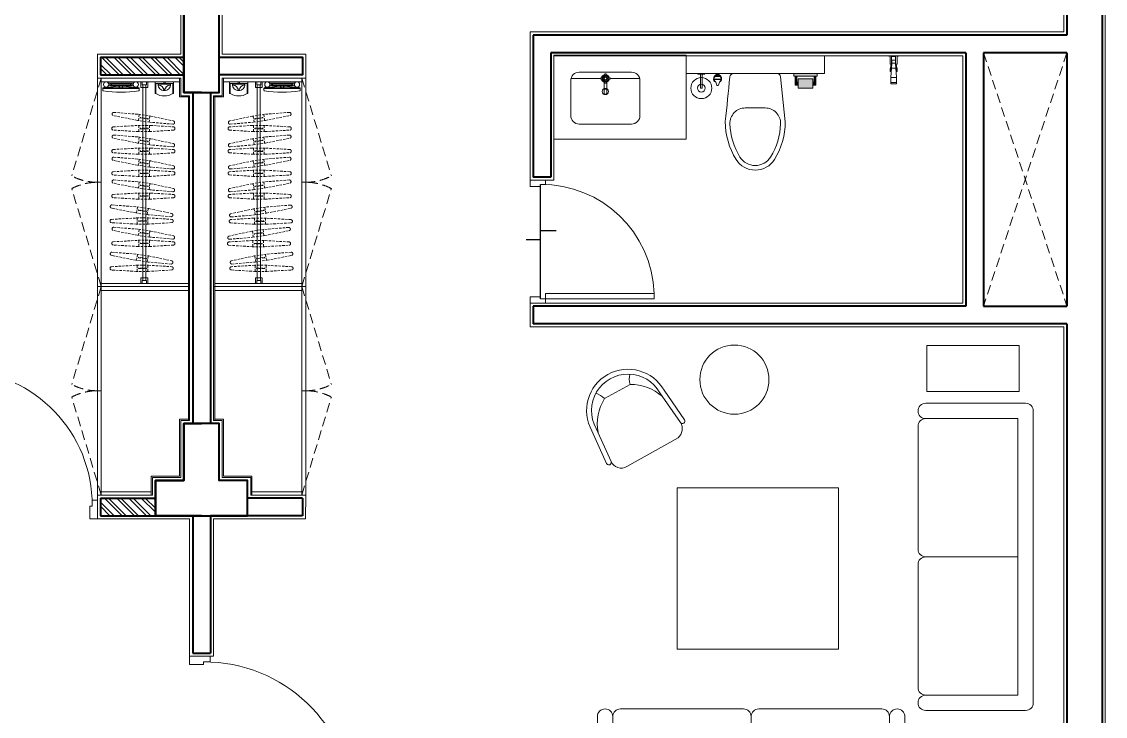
# Model space of a CAD drawing. Header units: inches. Extents: x 3031157 to 3117753, y 705284 to 945006.
# Drawn here: x 3096591 to 3103641, y 922558 to 927082 of the extents above; entities that cross this region are included whole.
import ezdxf

# ---------------------------------------------------------------- set-up
doc = ezdxf.new("R2010")
doc.units = ezdxf.units.IN
doc.header["$LTSCALE"] = 250
doc.header["$MEASUREMENT"] = 0
doc.linetypes.add('HIDDEN', pattern=[0.375, 0.25, -0.125])
doc.layers.get('0').update_dxf_attribs({"lineweight": 13})
for name, color, linetype, lineweight in [('cladding', 57, 'Continuous', 13), ('col', 6, 'Continuous', 40), ('door', 3, 'Continuous', 15), ('ele', 2, 'Continuous', 20), ('fixtures', 171, 'Continuous', 15), ('furniture', 97, 'Continuous', 18), ('hatch', 8, 'Continuous', 5), ('hidden', 116, 'HIDDEN', 13), ('wall', 1, 'Continuous', 40)]:
    doc.layers.add(name, color=color, linetype=linetype, lineweight=lineweight)

# ---------------------------------------------------------------- blocks, each defined once
blk = doc.blocks.new('A$C4EBC2541')
at = {"layer": 'door', "linetype": 'Continuous'}
for p, q in [((33.6, 119.9), (33.6, 958.2)), ((33.6, 958.2), (74, 958.2)), ((74, 958.2), (74, 119.9)), ((74, 119.9), (33.6, 119.9))]:
    blk.add_line(p, q, dxfattribs=at)
for points in [[(48, 0), (0, 0), (0, 119.9), (33.6, 119.9), (33.6, 81.6), (48, 81.6)], [(902, 0), (949.9, 0), (949.9, 119.9), (916.3, 119.9), (916.3, 81.6), (902, 81.6)]]:
    blk.add_lwpolyline(points, close=True, dxfattribs=at)
at = {"layer": 'door', "lineweight": 9, "ltscale": 0.5}
blk.add_arc((46.7, 88.9), 869.7, 359.51318, 88.19967, dxfattribs=at)
blk = doc.blocks.new('-hanger')
at = {"color": 8, "linetype": 'HIDDEN', "ltscale": 0.25}
for p, q in [((-209.2, 96.9), (-209, 98.1)), ((-42.7, 54.2), (-201.4, 85.6)), ((-198.3, 106.5), (-36.9, 93.8)), ((-37.8, 53.5), (-31.9, 93)), ((-36.9, 93.8), (42.3, 82)), ((24.7, 65.9), (-24.7, 73.3)), ((31.5, 43.2), (37.3, 82.7)), ((42.3, 82), (189.9, 50.6)), ((-211, 0.9), (-211, 2.1)), ((-201.7, 12.1), (-40, 21.5)), ((36.4, 42.4), (-42.7, 54.2)), ((-40, 21.5), (40, 21.5)), ((-35, 21.5), (-35, -18.5)), ((-25.2, 70.3), (24.3, 62.9)), ((25, 3), (-25, 3)), ((-25, 0), (25, 0)), ((35, 21.5), (35, -18.5)), ((186.8, 29.7), (36.4, 42.4)), ((40, 21.5), (190.6, 12.1)), ((197.7, 39.3), (197.5, 38.1)), ((200, 2.1), (200, 0.9)), ((-40, -18.5), (-201.7, -9.1)), ((40, -18.5), (-40, -18.5)), ((190.6, -9.1), (40, -18.5))]:
    blk.add_line(p, q, dxfattribs=at)
for centre, major_axis, start_param, end_param in [((-199.3, 95.4), (-7.07, -7.07), 5.350491, 6.858869), ((-199.1, 96.6), (7.07, -7.07), 2.271317, 3.779695), ((-24.9, 71.8), (-1.06, -1.06), 3.779695, 6.921287), ((-201, 2.1), (-7.07, -7.07), 3.98941, 5.497787), ((-201, 0.9), (-7.07, -7.07), 5.497787, 7.006165), ((-25, 1.5), (1.06, -1.06), 2.356194, 5.497787), ((24.5, 64.4), (1.06, -1.06), -0.932694, 2.208898), ((25, 1.5), (1.06, -1.06), -0.785398, 2.356194), ((187.6, 39.6), (-7.07, -7.07), 0.700521, 2.208898), ((187.8, 40.8), (7.07, -7.07), 0.638102, 2.14648), ((190, 2.1), (7.07, -7.07), 0.785398, 2.293776), ((190, 0.9), (7.07, -7.07), -0.722979, 0.785398)]:
    blk.add_ellipse(centre, major_axis=major_axis, ratio=1, start_param=start_param, end_param=end_param, dxfattribs=at)
blk = doc.blocks.new('-IRONPLATE')
at = {"layer": 'furniture', "color": 8}
for p, q in [((-140.4, 40.1), (0, 40.1)), ((-96.8, 18.7), (0, 18.7)), ((96.8, 0), (-96.8, 0)), ((-79.7, 15.2), (0, 15.2)), ((-79.7, 3.5), (0, 3.5)), ((140.4, 40.1), (0, 40.1)), ((96.8, 18.7), (0, 18.7)), ((79.7, 15.2), (0, 15.2)), ((79.7, 3.5), (0, 3.5))]:
    blk.add_line(p, q, dxfattribs=at)
for points in [[(0, 35.9), (-139.1, 35.9, -0.551398), (-140.4, 38), (-140.4, 53.9, -0.267991), (-137.9, 58.3)], [(140.4, 38), (140.4, 53.9, 0.267991), (137.9, 58.3)]]:
    blk.add_lwpolyline(points, format="xyb", dxfattribs=at)
for points in [[(-13.3, 35.9), (-13.3, 22.4), (-10.4, 22.4), (-10.4, 31.5), (-9.5, 31.5), (-9.5, 21.3), (-23.2, 21.3), (-96.1, 32), (-132.8, 32), (-132.8, 35.9)], [(-10.7, 34.4), (-8.7, 34.4), (-8.7, 18.7)], [(-10.7, 32.1), (-8.7, 32.1)], [(0, 35.9), (139.1, 35.9)], [(10.7, 34.4), (8.7, 34.4), (8.7, 18.7)], [(10.7, 32.1), (8.7, 32.1)], [(13.3, 35.9), (13.3, 22.4), (10.4, 22.4), (10.4, 31.5), (9.5, 31.5), (9.5, 21.3), (23.2, 21.3), (96.1, 32), (132.8, 32), (132.8, 35.9)]]:
    blk.add_lwpolyline(points, dxfattribs=at)
for points in [[(-12.6, 23.4), (-10.7, 23.4), (-10.7, 34.4), (-12.6, 34.4)], [(12.6, 23.4), (10.7, 23.4), (10.7, 34.4), (12.6, 34.4)]]:
    blk.add_lwpolyline(points, close=True, dxfattribs=at)
for centre, radius in [((-114.8, 9.4), 20.3), ((-79.7, 9.4), 5.88), ((79.7, 9.4), 5.88), ((114.8, 9.4), 20.3)]:
    blk.add_circle(centre, radius, dxfattribs=at)
for centre, radius, start, end in [((0, -828.5), 897.4, 81.16318, 98.83682), ((138.1, 37.9), 2.3, 294.7839, 0.70511)]:
    blk.add_arc(centre, radius, start, end, dxfattribs=at)
blk = doc.blocks.new('-IRON')
at = {"layer": 'furniture', "color": 8}
for p, q in [((-45.1, 16.3), (45.1, 16.3)), ((-4.7, 10.8), (-4.7, 0)), ((4.7, 10.8), (4.7, 0))]:
    blk.add_line(p, q, dxfattribs=at)
for points in [[(-66.5, 83.3), (-61.1, 83.3), (-61.1, 10.8), (-66.5, 10.8)], [(61.1, 83.3), (66.5, 83.3), (66.5, 10.8), (61.1, 10.8)], [(66.5, 10.8), (-66.5, 10.8), (-66.5, 0), (66.5, 0)]]:
    blk.add_lwpolyline(points, close=True, dxfattribs=at)
for points in [[(-45.1, 10.8), (-45.1, 17.8, -0.414294), (0, 62.9, -0.414294)], [(45.1, 10.8), (45.1, 17.8, 0.414294), (0, 62.9, 0.414294)]]:
    blk.add_lwpolyline(points, format="xyb", dxfattribs=at)
blk.add_lwpolyline([(6.7, 10.8), (6.7, 15.8), (-6.7, 15.8), (-6.7, 10.8)], dxfattribs=at)
for centre, radius, start, end in [((0, -7.3), 109.3, 56.03774, 123.96226), ((-49.6, 71.6), 49.7, 281.18685, 342.38109), ((49.6, 71.6), 49.7, 197.61891, 258.81315)]:
    blk.add_arc(centre, radius, start, end, dxfattribs=at)
blk = doc.blocks.new('unit-1a')
at = {"layer": 'hatch'}
h = blk.add_hatch(dxfattribs=at)
h.set_pattern_fill('ANSI32', color=256, scale=150, style=0)
h.set_pattern_definition([(45, (-2898124.454, -670604.714), (-39.7747564, 39.7747564), []), (45, (-2898097.94, -670604.714), (-39.7747564, 39.7747564), [])])
h.paths.add_polyline_path([(-2912.5, -3950), (-3455, -3950), (-3455, -4065), (-2912.5, -4065)])
h = blk.add_hatch(dxfattribs=at)
h.set_pattern_fill('ANSI32', color=256, scale=150, style=0)
h.set_pattern_definition([(45, (-2898124.454, -670909.714), (-39.7747564, 39.7747564), []), (45, (-2898097.94, -670909.714), (-39.7747564, 39.7747564), [])])
h.paths.add_polyline_path([(-2912.5, -6820), (-3270, -6820), (-3270, -6935), (-2912.5, -6935)])
at = {"layer": 'cladding', "ltscale": 0.1}
blk.add_lwpolyline([(-3570, 20), (-2975, 20), (-2975, -250), (-3435, -250), (-3435, -620), (-3492.5, -620), (-3492.5, -3560), (-3435, -3560), (-3435, -3930), (-2892.5, -3930), (-2892.5, -4085), (-3435, -4085), (-3435, -4200), (-3492.5, -4200), (-3492.5, -6315), (-3435, -6315), (-3435, -6685), (-3250, -6685), (-3250, -6800), (-2892.5, -6800), (-2892.5, -6955), (-3279.4, -6955)], dxfattribs=at)
at = {"layer": 'cladding'}
blk.add_lwpolyline([(-2892.5, -4085), (-2892.5, -6800)], dxfattribs=at)
at = {"layer": 'col', "ltscale": 0.1}
for points in [[(-3570, -4180), (-3455, -4180), (-3455, -3580), (-3570, -3580)], [(-3570, -6935), (-3270, -6935), (-3270, -6705), (-3455, -6705), (-3455, -6335), (-3570, -6335)]]:
    blk.add_lwpolyline(points, dxfattribs=at)
at = {"layer": 'furniture', "color": 8}
for p, q in [((-3211.2, -4130, 0), (-3211.2, -4110, 0)), ((-3183.8, -4130, 0), (-3211.2, -4130, 0)), ((-3207.3, -5402.5), (-3207.9, -4130, 0)), ((-3187.3, -5402.5), (-3187.9, -4130, 0)), ((-3183.8, -4130, 0), (-3183.8, -4110, 0)), ((-3183.4, -5402.5), (-3210.9, -5402.5)), ((-3210.9, -5402.5), (-3210.9, -5422.5)), ((-3183.4, -5422.5), (-3183.4, -5402.5)), ((-3183.4, -5402.5), (-3183.4, -5422.5))]:
    blk.add_line(p, q, dxfattribs=at)
at = {"layer": 'furniture'}
for points in [[(-3492.5, -4200), (-3435, -4200), (-3435, -4085)], [(-3492.5, -4208), (-3427, -4208), (-3427, -4085)], [(-3492.5, -4208), (-3492.5, -5442.5), (-3484.5, -5442.5), (-3484.5, -4208)], [(-3484.5, -6307), (-3427, -6307), (-3427, -6677), (-3242, -6677), (-3242, -6800)], [(-3484.5, -6315), (-3435, -6315), (-3435, -6685), (-3250, -6685), (-3250, -6800)]]:
    blk.add_lwpolyline(points, dxfattribs=at)
for points in [[(-2917.5, -4110), (-3427, -4110), (-3427, -4085), (-2917.5, -4085)], [(-2892.5, -4763.8), (-2892.5, -4085), (-2917.5, -4085), (-2917.5, -4763.8)], [(-2892.5, -4763.8), (-2892.5, -5442.5), (-2917.5, -5442.5), (-2917.5, -4763.8)], [(-2917.5, -5422.5), (-2917.5, -5442.5), (-3484.5, -5442.5), (-3484.5, -5422.5)], [(-3484.5, -5442.5), (-3492.5, -5442.5), (-3492.5, -6315), (-3484.5, -6315)], [(-2917.5, -5467.5), (-3484.5, -5467.5), (-3484.5, -5442.5), (-2917.5, -5442.5)], [(-2892.5, -6121.3), (-2892.5, -5442.5), (-2917.5, -5442.5), (-2917.5, -6121.3)], [(-2892.5, -6121.3), (-2892.5, -6800), (-2917.5, -6800), (-2917.5, -6121.3)], [(-2917.5, -6780), (-2917.5, -6800), (-3242, -6800), (-3242, -6780)]]:
    blk.add_lwpolyline(points, close=True, dxfattribs=at)
at = {"layer": 'furniture', "color": 8}
for points in [[(-3175, -4146.3), (-3175, -4110), (-3220, -4110), (-3220, -4146.3)], [(-3174.6, -5386.2), (-3174.6, -5422.5), (-3219.6, -5422.5), (-3219.6, -5386.2)]]:
    blk.add_lwpolyline(points, close=True, dxfattribs=at)
at = {"layer": 'hidden'}
for points in [[(-2917.5, -4085), (-2725.4, -4722.7, -0.121679), (-2892.5, -4763.8, 27.258115)], [(-2917.5, -5442.5), (-2725.4, -4804.8, 0.121679), (-2892.5, -4763.8, -27.258115)], [(-2917.5, -5442.5), (-2725.4, -6080.2, -0.121679), (-2892.5, -6121.3, 27.258115)], [(-2917.5, -6800), (-2725.4, -6162.3, 0.121679), (-2892.5, -6121.3, -27.258115)]]:
    blk.add_lwpolyline(points, format="xyb", dxfattribs=at)
at = {"layer": 'wall', "ltscale": 0.1}
for p, q in [((-2912.5, -3950), (-3455, -3950)), ((-2912.5, -3950), (-2912.5, -4065)), ((-2912.5, -4065), (-3455, -4065)), ((-3512.5, -4180), (-3512.5, -6335)), ((-2912.5, -6820), (-3270, -6820)), ((-2912.5, -6820), (-2912.5, -6935)), ((-2912.5, -6935), (-3270, -6935))]:
    blk.add_line(p, q, dxfattribs=at)
at = {"layer": 'door', "xscale": -1.010601030445853, "yscale": 1.010601014555171, "zscale": 1.010600997538112}
blk.add_blockref('A$C4EBC2541', (-1932.5, -6955), dxfattribs=at)
at = {"layer": 'ele', "rotation": 179.9992186062342}
for name, p, xscale, yscale, zscale in [('-IRON', (-3328, -4110), 0.901447366600192, 0.901447366600192, 0.901447366600192), ('-IRONPLATE', (-3045.6, -4119.2), 0.8413792114186438, 0.8413792114186438, 0.8413792114186438)]:
    blk.add_blockref(name, p, dxfattribs=dict(at, xscale=xscale, yscale=yscale, zscale=zscale))
at = {"layer": 'ele', "xscale": -1}
for p in [(-3197.1, -4415.2), (-3197.1, -4562.7), (-3197.1, -4707), (-3197.1, -4855.2), (-3185.5, -5017.6, 0), (-3197.1, -5163.3), (-3185.5, -5325.7, 0)]:
    blk.add_blockref('-hanger', p, dxfattribs=at)
blk = doc.blocks.new('WC-WH')
for points in [[(315, 195), (22.4, 164.8, 0.384412), (0, 139.9), (0, -140, 0.383904), (22.4, -164.9, 0.001434), (313.7, -194.9, 0.140641), (560.2, -125.2, 0.259738), (630, 0, 0.259738), (560.2, 125.2, 0.139471)], [(225, 64.9), (225, -64.9, 0.422961), (328, -164.8, 0.13189), (544.4, -99.7, 0.259738), (600, 0, 0.259738), (544.4, 99.7, 0.13189), (328, 164.8, 0.422961)]]:
    blk.add_lwpolyline(points, format="xyb", close=True)
blk.add_arc((316.2, -170), 25, 264.2811, 270.16002)
blk = doc.blocks.new('Toilet paper holder')
h = blk.add_hatch(color=253)
h.set_gradient(color1=(147, 165, 151), one_color=1, tint=1, name='SPHERICAL')
h.paths.add_polyline_path([(101.6, -25.4), (101.6, 0), (-101.6, 0), (-101.6, -25.4)])
h = blk.add_hatch(color=253)
h.set_gradient(color1=(147, 165, 151), one_color=1, tint=1, name='SPHERICAL')
h.paths.add_polyline_path([(-76.2, -25.4), (-88.9, -25.4), (-88.9, -101.6), (-63.5, -101.6), (-63.5, -76.2), (-76.2, -76.2)])
h = blk.add_hatch(color=253)
h.set_gradient(color1=(147, 165, 151), one_color=1, tint=1, name='SPHERICAL')
h.paths.add_polyline_path([(63.5, -129.3), (63.5, -48.5), (-63.5, -48.5), (-63.5, -76.2), (-63.5, -76.2), (-63.5, -101.6), (-63.5, -101.6), (-63.5, -129.3)])
h = blk.add_hatch(color=253)
h.set_gradient(color1=(147, 165, 151), one_color=1, tint=1, name='SPHERICAL')
h.paths.add_polyline_path([(88.9, -25.4), (76.2, -25.4), (76.2, -76.2), (63.5, -76.2), (63.5, -101.6), (88.9, -101.6)])
for p, q in [((-88.9, -25.4), (-88.9, -101.6)), ((-76.2, -76.2), (-76.2, -25.4)), ((-63.5, -76.2), (-76.2, -76.2)), ((-63.5, -101.6), (-63.5, -76.2)), ((63.5, -76.2), (76.2, -76.2)), ((63.5, -101.6), (63.5, -76.2)), ((76.2, -76.2), (76.2, -25.4)), ((88.9, -25.4), (88.9, -101.6)), ((-88.9, -101.6), (-63.5, -101.6)), ((88.9, -101.6), (63.5, -101.6))]:
    blk.add_line(p, q)
for points in [[(-101.6, -25.4), (-101.6, 0), (101.6, 0), (101.6, -25.4)], [(-63.5, -129.3), (63.5, -129.3), (63.5, -48.5), (-63.5, -48.5)]]:
    blk.add_lwpolyline(points, close=True)
blk = doc.blocks.new('-spare tissue')
for points in [[(0, 22.9), (4.7, 22.9), (4.7, -22.9), (0, -22.9)], [(4.7, -5), (96, -5), (96, 5), (4.7, 5)]]:
    blk.add_lwpolyline(points, close=True)
for radius in [68.4, 25.1]:
    blk.add_circle((96, 0), radius)
blk = doc.blocks.new('-spray')
for p, q in [((0, 8.5), (6.6, 8.5)), ((0, 8.5), (0, 3)), ((0, 3), (0, 0)), ((0, 0), (0, -5.5)), ((4, 6), (10.5, 6)), ((4, 6), (4, 5.5)), ((4, 5.5), (4, -2.5)), ((21, 16.8), (21, -13.8)), ((52.2, 23.1), (52.2, 19.5)), ((75.6, 7.2), (56.8, 14.2)), ((77.6, 4.4), (77.6, -1.4)), ((0, -5.5), (6.6, -5.5)), ((4, -2.5), (4, -3)), ((4, -3), (10.5, -3)), ((52.2, -16.5), (52.2, -20.1)), ((56.8, -11.2), (75.6, -4.2))]:
    blk.add_line(p, q)
at = {"linetype": 'Continuous'}
for p, q in [((12.8, 4.5), (12.7, 4.5)), ((12.8, 5), (12.8, 4.5)), ((12.8, 4.5), (12.8, 1.5)), ((12.8, -1.5), (12.8, 1.5)), ((13.6, 7.5), (13.4, 7.5)), ((13.6, 8.1), (13.6, 7.5)), ((13.6, 7.5), (13.6, 1.5)), ((13.6, -4.5), (13.6, 1.5)), ((15.5, 12.3), (16.7, 12.3)), ((15.5, 12.3), (15.5, 1.5)), ((15.5, -9.3), (15.5, 1.5)), ((16.7, 14.2), (16.7, 12.3)), ((16.7, 12.3), (16.7, 1.5)), ((16.7, -9.3), (16.7, 1.5)), ((21, 15.2), (18.9, 15.2)), ((21, 13.6), (18.9, 13.6)), ((21, 10.5), (18.9, 10.5)), ((21, 8.9), (18.9, 8.9)), ((21, 5.9), (18.9, 5.9)), ((21, 4.3), (18.9, 4.3)), ((21, 17.1), (19.3, 17.1)), ((19.3, 17.1), (19.3, 15.2)), ((19.3, 13.6), (19.3, 10.5)), ((19.3, 8.9), (19.3, 5.9)), ((19.3, 4.3), (19.3, 1.5)), ((19.3, -1.3), (19.3, 1.5)), ((12.8, -1.5), (12.7, -1.5)), ((12.8, -2), (12.8, -1.5)), ((13.6, -4.5), (13.4, -4.5)), ((13.6, -5.1), (13.6, -4.5)), ((15.5, -9.3), (16.7, -9.3)), ((16.7, -11.2), (16.7, -9.3)), ((21, -1.3), (18.9, -1.3)), ((21, -2.9), (18.9, -2.9)), ((21, -5.9), (18.9, -5.9)), ((21, -7.5), (18.9, -7.5)), ((21, -10.6), (18.9, -10.6)), ((21, -12.2), (18.9, -12.2)), ((19.3, -5.9), (19.3, -2.9)), ((19.3, -10.6), (19.3, -7.5)), ((19.3, -14.1), (19.3, -12.2)), ((21, -14.1), (19.3, -14.1))]:
    blk.add_line(p, q, dxfattribs=at)
for centre, radius, start, end in [((2.8, 1.5), 4.17, 286.2602, 73.7398), ((6.6, 10.5), 2, 270, 339.42734), ((26, 16.8), 5, 144.65863, 176.56296), ((26, 16.8), 5, 176.56296, 180), ((58.5, 18.8), 5, 221.41274, 249.78649), ((74.6, 4.4), 3, 0, 69.78649), ((6.6, -7.5), 2, 20.5686, 90), ((26, -13.8), 5, 180, 183.43087), ((26, -13.8), 5, 183.43087, 215.34772), ((58.5, -15.8), 5, 110.21538, 138.58635), ((74.6, -1.4), 3, 290.21538, 0)]:
    blk.add_arc(centre, radius, start, end)
for centre, radius, start, end in [((33.8, 1.5), 21.2, 171.98271, 180), ((33.8, 1.5), 21.2, 180, 188.01729), ((33.8, 1.5), 21.2, 163.73276, 170.58377), ((33.8, 1.5), 21.2, 149.39908, 161.79102), ((33.8, 1.5), 21.2, 132.90101, 143.20023), ((36, -1), 25, 41.41274, 124.27261), ((33.8, 1.5), 21.2, 189.41623, 196.26724), ((33.8, 1.5), 21.2, 198.20898, 210.60092), ((33.8, 1.5), 21.2, 216.79977, 227.09899), ((36, 4), 25, 235.72738, 318.58635)]:
    blk.add_arc(centre, radius, start, end, dxfattribs=at)
for centre, major_axis, ratio, start_param, end_param in [((36, 1.5), (26, 0), 0.884615, 0.898533, 2.94467), ((38.7, 1.5), (0, -22.4), 0.049154, 3.141593, 6.283185), ((39.8, 1.5), (0, -22.4), 0.049154, 3.141593, 6.283185), ((36, 1.5), (26, 0), 0.884615, 3.338515, 5.384652)]:
    blk.add_ellipse(centre, major_axis=major_axis, ratio=ratio, start_param=start_param, end_param=end_param)
for points, knots in [([(25.7, 25.8), (24.5, 25.4), (23.2, 24.9), (19.7, 23.2), (17.6, 21.8), (13.9, 18.5), (12.2, 16.6), (9.9, 13), (9.1, 11.4), (8.5, 9.8)], [1.9362037, 1.9362037, 1.9362037, 1.9362037, 2.0782569, 2.0782569, 2.3509561, 2.3509561, 2.6236554, 2.6236554, 2.8211941, 2.8211941, 2.8211941, 2.8211941]), ([(39.9, 27.3), (38.9, 27.4), (38, 27.5), (34.5, 27.6), (31.9, 27.3), (28.1, 26.5), (26.9, 26.2), (25.7, 25.8)], [1.4354824, 1.4354824, 1.4354824, 1.4354824, 1.5328583, 1.5328583, 1.8055576, 1.8055576, 1.9362037, 1.9362037, 1.9362037, 1.9362037]), ([(52.2, 23.1), (52.1, 23.1), (52, 23.2), (49.6, 24.6), (47.3, 25.6), (43.2, 26.7), (41.5, 27.1), (39.9, 27.3)], [0.972564, 0.972564, 0.972564, 0.972564, 0.9874597, 0.9874597, 1.260159, 1.260159, 1.4354824, 1.4354824, 1.4354824, 1.4354824]), ([(8.5, -6.8), (9.3, -8.9), (10.4, -10.9), (12.8, -14.2), (14, -15.5), (15.3, -16.7)], [3.4619905, 3.4619905, 3.4619905, 3.4619905, 3.7144526, 3.7144526, 3.911088, 3.911088, 3.911088, 3.911088]), ([(15.3, -16.7), (15.8, -17.2), (16.4, -17.6), (18.9, -19.6), (21.1, -20.9), (25.8, -23), (28.3, -23.7), (33.1, -24.5), (35.5, -24.6), (37.8, -24.5)], [3.911088, 3.911088, 3.911088, 3.911088, 3.9871519, 3.9871519, 4.2598512, 4.2598512, 4.5325505, 4.5325505, 4.7735041, 4.7735041, 4.7735041, 4.7735041]), ([(37.8, -24.5), (38.1, -24.4), (38.4, -24.4), (41.3, -24.2), (43.8, -23.6), (48.3, -22.1), (50.3, -21.2), (52.2, -20.1)], [4.7735041, 4.7735041, 4.7735041, 4.7735041, 4.8052498, 4.8052498, 5.0779491, 5.0779491, 5.3106223, 5.3106223, 5.3106223, 5.3106223])]:
    blk.add_open_spline(points, degree=3, knots=knots)
blk = doc.blocks.new('-shower1')
for p, q in [((80.7, -14), (80.7, 14)), ((141.7, 19), (141.7, -19))]:
    blk.add_line(p, q)
for points in [[(-0.3, 13), (53.7, 13), (53.7, 23), (-0.3, 23)], [(-0.3, -13), (53.7, -13), (53.7, -23), (-0.3, -23)]]:
    blk.add_lwpolyline(points, close=True)
for points in [[(0, 23), (0, 31.9), (1.7, 31.9), (3.1, 23)], [(0, 13), (0, -13)], [(1.7, 23), (1.7, 31.9)], [(1.7, 13), (1.7, -13)], [(4.6, 13), (4.6, -13)], [(48.7, 12), (27.7, 12), (27.7, -12), (48.7, -12)], [(97.6, 18.4), (99.8, 22.4)], [(0, -23), (0, -31.9), (1.7, -31.9), (3.1, -23)], [(1.7, -23), (1.7, -31.9)], [(97.6, -18.4), (99.8, -22.4)]]:
    blk.add_lwpolyline(points)
blk.add_lwpolyline([(178.7, -19), (171.7, -19), (138.7, -19), (80.7, -14), (48.7, -12), (48.7, 12), (80.7, 14), (138.7, 19), (171.7, 19), (178.7, 19, -0.414214), (182.7, 15), (182.7, -15, -0.414214)], format="xyb", close=True)
for points in [[(53.7, 15.3, -0.007513), (57.2, 14.6, -0.799179)], [(57.2, 12.6), (57.2, 15.8, -0.081947), (96.7, 23.1, -0.285928), (101.7, 20.5), (102.8, 16)], [(57.2, 12.6), (57.2, 12.6, -0.081947)], [(97.6, 18.4, 0.046456), (73.5, 13.6, 0.308192)], [(171, 19, -0.414214), (175, 15), (175, -15, -0.414214), (171, -19)], [(53.7, -14.5, 0.007513), (57.2, -13.8, 0.799179)], [(57.2, -12.6), (57.2, -14.1, 0.081947)], [(57.2, -14.1), (57.2, -15.8, 0.081947), (96.7, -23.1, 0.285928), (101.7, -20.5), (102.8, -16)], [(97.6, -18.4, -0.046456), (73.5, -13.6, -0.308192)]]:
    blk.add_lwpolyline(points, format="xyb")
blk = doc.blocks.new('BASIN')
at = {"layer": 'fixtures'}
for p, q in [((-11.8, 453), (-11.8, 354.5)), ((-11.8, 453), (-11.8, 354.5)), ((11.8, 354.5), (11.8, 453)), ((11.8, 354.5), (11.8, 453))]:
    blk.add_line(p, q, dxfattribs=at)
blk.add_lwpolyline([(227.3, 90), (-227.3, 90, -0.414214), (-300, 162.7), (-300, 467.3, -0.414214), (-227.3, 540), (227.3, 540, -0.414214), (300, 467.3), (300, 162.7, -0.414214)], format="xyb", close=True, dxfattribs=at)
for points in [[(-40.2, 485.2), (-300, 485.2)], [(300, 485.2), (40.2, 485.2)]]:
    blk.add_lwpolyline(points, dxfattribs=at)
blk.add_lwpolyline([(-5.9, 491.1), (-40.2, 491.1), (-40.2, 479.3), (-5.9, 479.3), (-5.9, 445), (5.9, 445), (5.9, 479.3), (40.2, 479.3), (40.2, 491.1), (5.9, 491.1), (5.9, 525.3), (-5.9, 525.3)], close=True, dxfattribs=at)
blk.add_lwpolyline([(-5.9, 491.1), (-40.2, 491.1), (-40.2, 479.3), (-5.9, 479.3), (-5.9, 445), (5.9, 445), (5.9, 479.3), (40.2, 479.3), (40.2, 491.1), (5.9, 491.1), (5.9, 525.3), (-5.9, 525.3)], close=True, dxfattribs=at)
for centre, radius in [((0, 485.2), 24.8), ((0, 485.2), 14.4), ((0, 485.2), 14.4), ((0, 372.3), 27)]:
    blk.add_circle(centre, radius, dxfattribs=at)
for centre, radius, start, end in [((0, 485.2), 34.3, 99.92819, 170.07181), ((0, 485.2), 34.3, 99.92819, 170.07181), ((0, 485.2), 34.3, 189.92819, 260.07181), ((0, 485.2), 34.3, 189.92819, 260.07181), ((0, 485.2), 28.3, 102.0247, 167.9753), ((0, 485.2), 28.3, 102.0247, 167.9753), ((0, 485.2), 28.3, 192.0247, 257.9753), ((0, 485.2), 28.3, 192.0247, 257.9753), ((0, 485.2), 34.3, 9.92819, 80.07181), ((0, 485.2), 34.3, 9.92819, 80.07181), ((0, 485.2), 28.3, 12.0247, 77.9753), ((0, 485.2), 28.3, 12.0247, 77.9753), ((0, 485.2), 34.3, 279.92819, 350.07181), ((0, 485.2), 28.3, 282.0247, 347.9753), ((0, 485.2), 34.3, 279.92819, 350.07181), ((0, 485.2), 28.3, 282.0247, 347.9753), ((0, 406), 14, 212.66949, 327.33051), ((0, 406), 14, 212.66949, 327.33051), ((0, 362), 14, 212.66949, 327.33051), ((0, 362), 14, 212.66949, 327.33051)]:
    blk.add_arc(centre, radius, start, end, dxfattribs=at)
blk = doc.blocks.new('A$C3DD322D0')
at = {"layer": 'furniture'}
blk.add_line((-95, 126.7), (95, 126.7), dxfattribs=at)
for points in [[(-258.8, 504.1, -0.454082), (-185, 582.9), (197.3, 582.9, -0.386554), (258.8, 504.1)], [(-126.7, 68.3, 0.123986), (-95, 126.7, -0.191685), (-239.3, 299.3, -0.191685)], [(239.3, 299.3, -0.191685), (95, 126.7, 0.123986), (126.7, 68.3)]]:
    blk.add_lwpolyline(points, format="xyb", dxfattribs=at)
blk.add_lwpolyline([(258.8, 504.1), (237.6, 270.2, -1.003803), (-237.6, 270.2), (-258.8, 504.1, 1), (-290.5, 502.2), (-269.3, 269.3, 1), (269.3, 269.3), (290.5, 502.2, 1)], format="xyb", close=True, dxfattribs=at)
blk = doc.blocks.new('A$C17A4695B')
at = {"layer": 'furniture', "elevation": 0}
for points in [[(-721.6, 50), (-721.6, 700, -0.414214), (-671.6, 750), (1228.6, 750, -0.414214), (1278.6, 700), (1278.6, 50, -0.414214), (1228.6, 0), (1228.6, 0, -0.414214), (1178.6, 50), (1178.6, 650), (-621.6, 650), (-621.6, 50, -0.414214), (-671.6, 0), (-671.6, 0, -0.414214)], [(1178.6, 650), (278.5, 650), (278.5, 50, 0.414214), (328.5, 0), (1128.6, 0, 0.414214), (1178.6, 50)]]:
    blk.add_lwpolyline(points, format="xyb", close=True, dxfattribs=at)
at = {"layer": 'furniture'}
blk.add_lwpolyline([(-621.6, 650), (278.5, 650), (278.5, 50, -0.414214), (228.5, 0), (-571.6, 0, -0.414214), (-621.6, 50)], format="xyb", close=True, dxfattribs=at)

msp = doc.modelspace()

# ---------------------------------------------------------------- linework, layer by layer
at = {"lineweight": 30}
msp.add_lwpolyline([(3099872.3, 925663.4), (3099967.2, 925663.4), (3099967.2, 925721.4), (3100067.5, 925721.4)], dxfattribs=at)
at = {"layer": 'cladding'}
for p, q in [((3103371, 930329.7), (3103371, 927014.7)), ((3099898.5, 927014.7), (3099898.5, 926049.7)), ((3103371, 927014.7), (3099898.5, 927014.7)), ((3100053.5, 926859.7), (3100053.5, 926049.7)), ((3102713.5, 926859.7), (3100053.5, 926859.7)), ((3102713.5, 926859.7), (3102713.5, 925249.7)), ((3097838.5, 926599.7), (3097838.5, 926599.7)), ((3100053.5, 926049.7), (3099898.5, 926049.7))]:
    msp.add_line(p, q, dxfattribs=at)
for points in [[(3102713.5, 925249.7), (3099898.5, 925249.7), (3099898.5, 925094.7), (3103371, 925094.7), (3103371, 922209.7), (3103171, 922209.7), (3103171, 921784.7), (3097838.5, 921784.7), (3097838.5, 921899.7), (3097568.5, 921899.7), (3097568.5, 921514.7), (3103641, 921514.7), (3103641, 930819.7), (3102058.5, 930819.7)], [(3097470.4, 923844.7), (3097683.5, 923844.7), (3097683.5, 922949.7), (3097838.5, 922949.7), (3097838.5, 923844.7), (3098438.1, 923844.7), (3098438.6, 923999.7), (3098081, 923999.7), (3098081, 924114.7), (3097896, 924114.7), (3097896, 924484.7), (3097838.5, 924484.7), (3097838.5, 926599.7), (3097896, 926599.7), (3097896, 926714.7), (3098438.5, 926714.7), (3098438.5, 926869.7), (3097896, 926869.7), (3097896, 927239.7)], [(3098438.5, 926714.7), (3098438.5, 923999.7)]]:
    msp.add_lwpolyline(points, dxfattribs=at)
at = {"layer": 'col'}
msp.add_lwpolyline([(3097876, 927219.7), (3097646, 927219.7), (3097646, 926619.7), (3097876, 926619.7)], close=True, dxfattribs=at)
msp.add_lwpolyline([(3097646, 924464.7), (3097646, 924094.7), (3097461, 924094.7), (3097461, 923864.7), (3098061, 923864.7), (3098061, 924094.7), (3097876, 924094.7), (3097876, 924464.7), (3097646, 924464.7)], dxfattribs=at)
at = {"layer": 'fixtures'}
msp.add_lwpolyline([(3100913.5, 926859.7), (3100913.5, 926863.7), (3100053.5, 926863.7), (3100053.5, 926859.7)], close=True, dxfattribs=at)
for points in [[(3100053.5, 926859.7), (3100053.5, 926317.2), (3100913.5, 926317.2), (3100913.5, 926859.7)], [(3101813.5, 926859.7), (3101813.5, 926744.7), (3100913.5, 926744.7), (3100913.5, 926859.7)]]:
    msp.add_lwpolyline(points, dxfattribs=at)
at = {"layer": 'fixtures', "lineweight": 30}
msp.add_lwpolyline([(3099967.2, 925278), (3099967.2, 926021.4)], dxfattribs=at)
at = {"layer": 'furniture', "color": 8}
for p, q in [((3098119.8, 926669.7, 0), (3098119.8, 926689.7, 0)), ((3098147.2, 926669.7, 0), (3098147.2, 926689.7, 0)), ((3098147.2, 926669.7, 0), (3098119.8, 926669.7, 0)), ((3098123.7, 925397.2), (3098123.1, 926669.7, 0)), ((3098143.7, 925397.2), (3098143.1, 926669.7, 0)), ((3098147.6, 925397.2), (3098120.1, 925397.2)), ((3098120.1, 925397.2), (3098120.1, 925377.2)), ((3098147.6, 925377.2), (3098147.6, 925397.2)), ((3098147.6, 925397.2), (3098147.6, 925377.2))]:
    msp.add_line(p, q, dxfattribs=at)
at = {"layer": 'furniture'}
for points in [[(3097838.5, 926599.7), (3097896, 926599.7), (3097896, 926714.7)], [(3097838.5, 926591.7), (3097904, 926591.7), (3097904, 926714.7)], [(3097838.5, 926591.7), (3097838.5, 925357.2), (3097846.5, 925357.2), (3097846.5, 926591.7)], [(3097846.5, 924492.7), (3097904, 924492.7), (3097904, 924122.7), (3098089, 924122.7), (3098089, 923999.7)], [(3097846.5, 924484.7), (3097896, 924484.7), (3097896, 924114.7), (3098081, 924114.7), (3098081, 923999.7)]]:
    msp.add_lwpolyline(points, dxfattribs=at)
for points in [[(3098413.5, 926689.7), (3097904, 926689.7), (3097904, 926714.7), (3098413.5, 926714.7)], [(3098438.5, 926035.9), (3098438.5, 926714.7), (3098413.5, 926714.7), (3098413.5, 926035.9)], [(3098438.5, 926035.9), (3098438.5, 925357.2), (3098413.5, 925357.2), (3098413.5, 926035.9)], [(3097846.5, 925357.2), (3097838.5, 925357.2), (3097838.5, 924484.7), (3097846.5, 924484.7)], [(3098413.5, 925377.2), (3098413.5, 925357.2), (3097846.5, 925357.2), (3097846.5, 925377.2)], [(3098413.5, 925332.2), (3097846.5, 925332.2), (3097846.5, 925357.2), (3098413.5, 925357.2)], [(3098438.5, 924678.4), (3098438.5, 925357.2), (3098413.5, 925357.2), (3098413.5, 924678.4)], [(3102480.8, 924973.4), (3102480.8, 924673.4), (3103080.8, 924673.4), (3103080.8, 924973.4)], [(3098438.5, 924678.4), (3098438.5, 923999.7), (3098413.5, 923999.7), (3098413.5, 924678.4)], [(3098413.5, 924019.7), (3098413.5, 923999.7), (3098089, 923999.7), (3098089, 924019.7)], [(3100855.5, 922995.6), (3100855.5, 924045.5), (3101905.2, 924045.5), (3101905.2, 922995.6)]]:
    msp.add_lwpolyline(points, close=True, dxfattribs=at)
at = {"layer": 'furniture', "color": 8}
for points in [[(3098156, 926653.4), (3098156, 926689.7), (3098111, 926689.7), (3098111, 926653.4)], [(3098156.4, 925413.4), (3098156.4, 925377.2), (3098111.4, 925377.2), (3098111.4, 925413.4)]]:
    msp.add_lwpolyline(points, close=True, dxfattribs=at)
at = {"layer": 'furniture'}
msp.add_circle((3101227.8, 924750.8), 225, dxfattribs=at)
at = {"layer": 'hidden'}
for points in [[(3102848.5, 926879.7), (3103391, 925229.7)], [(3103391, 926879.7), (3102848.5, 925229.7)]]:
    msp.add_lwpolyline(points, dxfattribs=at)
for points in [[(3098413.5, 926714.7), (3098605.6, 926077, -0.121679), (3098438.5, 926035.9, 27.258115)], [(3098413.5, 925357.2), (3098605.6, 925994.9, 0.121679), (3098438.5, 926035.9, -27.258115)], [(3098413.5, 925357.2), (3098605.6, 924719.5, -0.121679), (3098438.5, 924678.4, 27.258115)], [(3098413.5, 923999.7), (3098605.6, 924637.4, 0.121679), (3098438.5, 924678.4, -27.258115)]]:
    msp.add_lwpolyline(points, format="xyb", dxfattribs=at)
at = {"layer": 'wall'}
for p, q in [((3103621, 930799.7), (3103621, 921534.7)), ((3103391, 930569.7), (3103391, 926994.7)), ((3099918.5, 926994.7), (3099918.5, 926069.7)), ((3103391, 926994.7), (3099918.5, 926994.7)), ((3100033.5, 926879.7), (3100033.5, 926069.7)), ((3102733.5, 926879.7), (3100033.5, 926879.7)), ((3102733.5, 926879.7), (3102733.5, 925229.7)), ((3102848.5, 926879.7), (3102848.5, 925229.7)), ((3103391, 926879.7), (3102848.5, 926879.7)), ((3103391, 926879.7), (3103391, 925229.7)), ((3097818.5, 926619.7), (3097818.5, 924464.7)), ((3100033.5, 926069.7), (3099918.5, 926069.7)), ((3102733.5, 925229.7), (3099918.5, 925229.7)), ((3103391, 925114.7), (3099918.5, 925114.7)), ((3103391, 925114.7), (3103391, 921764.7)), ((3098418.5, 923979.7), (3098061, 923979.7)), ((3097703.5, 923864.7), (3097703.5, 922969.7)), ((3098418.2, 923864.7), (3097818.5, 923864.7)), ((3097818.5, 923864.7), (3097818.5, 922969.7)), ((3097703.5, 922969.7), (3097818.5, 922969.7))]:
    msp.add_line(p, q, dxfattribs=at)
for points in [[(3097876, 926849.7), (3098418.5, 926849.7), (3098418.5, 926734.7), (3097876, 926734.7)], [(3099918.5, 925229.7), (3099918.5, 925114.7)], [(3102848.5, 925229.7), (3103391, 925229.7)], [(3098418.5, 923979.7), (3098418.2, 923864.7)]]:
    msp.add_lwpolyline(points, dxfattribs=at)

# ---------------------------------------------------------------- block references
at = {"layer": 'door', "rotation": 270}
for p, xscale, yscale, zscale in [((3099898.5, 925249.7), -0.8421676254304363, 0.8421676121881997, 0.8421675980073157), ((3097683.5, 921899.7), -1.105344877050309, 1.105344859669876, 1.105344841057468)]:
    msp.add_blockref('A$C4EBC2541', p, dxfattribs=dict(at, xscale=xscale, yscale=yscale, zscale=zscale))
at = {"layer": 'ele', "rotation": 179.9992186062342}
for name, p, xscale, yscale, zscale in [('-IRON', (3098003, 926689.7), 0.901447366600192, 0.901447366600192, 0.901447366600192), ('-IRONPLATE', (3098285.4, 926680.5), 0.8413792114186438, 0.8413792114186438, 0.8413792114186438)]:
    msp.add_blockref(name, p, dxfattribs=dict(at, xscale=xscale, yscale=yscale, zscale=zscale))
at = {"layer": 'ele', "xscale": -1}
for p in [(3098133.9, 926384.5), (3098133.9, 926237), (3098133.9, 926092.7), (3098133.9, 925944.5), (3098141.1, 925780.8, 0), (3098129.5, 925635.1), (3098145.5, 925474, 0)]:
    msp.add_blockref('-hanger', p, dxfattribs=at)
at = {"layer": 'fixtures'}
for name, p, rotation in [('-shower1', (3102263.5, 926859.7), 269.9999999666494), ('-spare tissue', (3101012.5, 926744.7), 270), ('-spray', (3101117.1, 926744.7), 270), ('WC-WH', (3101363.5, 926744.7), 270.0000000589955)]:
    msp.add_blockref(name, p, dxfattribs=dict(at, rotation=rotation))
for name, p, xscale, yscale, zscale in [('BASIN', (3100388.4, 926347.7), 0.75, 0.75, 0.75), ('Toilet paper holder', (3101690.3, 926744.7), 0.7468806837691959, 0.7468806837691959, 0.7468806837691959)]:
    msp.add_blockref(name, p, dxfattribs=dict(at, xscale=xscale, yscale=yscale, zscale=zscale))
at = {"layer": 'furniture', "xscale": -1}
msp.add_blockref('unit-1a', (3094191, 930799.7), dxfattribs=at)
at = {"layer": 'furniture', "xscale": -1, "rotation": 209.3159801567383}
msp.add_blockref('A$C3DD322D0', (3100403.8, 924784.2), dxfattribs=at)
at = {"layer": 'furniture'}
for p, rotation in [((3102422.4, 923875.4, 0), 270), ((3101615.1, 922607, 0), 180)]:
    msp.add_blockref('A$C17A4695B', p, dxfattribs=dict(at, rotation=rotation))

doc.saveas('drawing.dxf')
